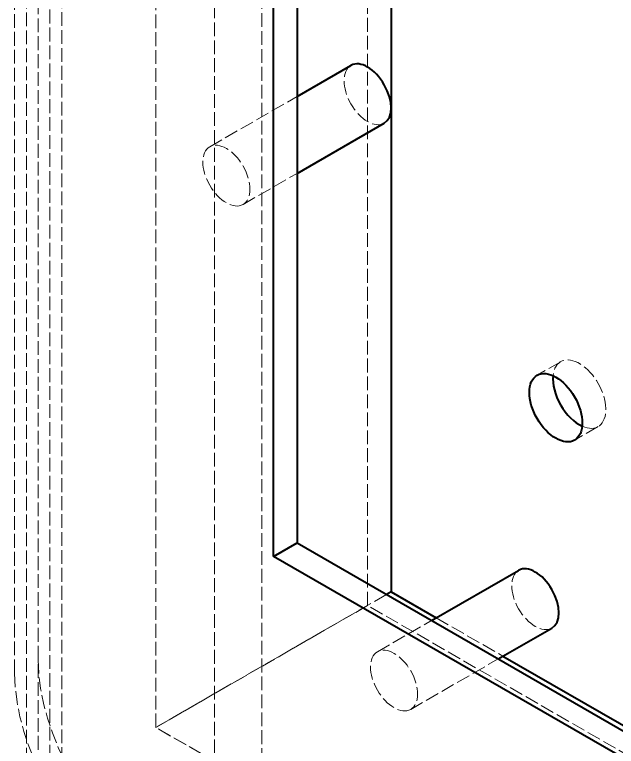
# Model space of a CAD drawing. Header units: millimetres. Extents: x 0 to 2378, y 0 to 1682.
# Drawn here: x 2110.7 to 2125.16, y 1452.59 to 1470.17 of the extents above; entities that cross this region are included whole.
import ezdxf

# ---------------------------------------------------------------- set-up
doc = ezdxf.new("R2010")
doc.units = ezdxf.units.MM
doc.header["$LTSCALE"] = 2
doc.linetypes.add('DASHED', pattern=[0.2067, 0.1654, -0.0413])
doc.layers.add('가려진 것(ISO)', color=2, linetype='DASHED', lineweight=18, true_color=0xffff00)
doc.layers.add('가시적인 것(ISO)', color=3, linetype='Continuous', lineweight=40, true_color=0x00ff00)

msp = doc.modelspace()

# ---------------------------------------------------------------- linework, layer by layer
at = {"layer": '가려진 것(ISO)'}
for p, q in [((2110.9797, 1539.1495), (2110.9797, 1414.5553)), ((2115.5052, 1418.8191), (2115.5052, 1528.3705)), ((2116.6365, 1419.4732), (2116.6365, 1527.7164)), ((2111.5454, 1416.5414), (2111.5454, 1524.7846)), ((2111.8282, 1518.9115), (2111.8282, 1451.5456)), ((2119.1821, 1455.9755), (2119.1821, 1506.6635)), ((2111.2625, 1454.6725), (2111.2625, 1505.3604)), ((2110.6968, 1454.3468), (2110.6968, 1505.0347)), ((2114.091, 1453.0463), (2114.091, 1502.4261)), ((2115.3888, 1466.9964), (2117.4851, 1468.2036)), ((2116.1872, 1465.6099), (2117.4851, 1466.3573)), ((2123.8242, 1461.8331), (2123.2585, 1461.5073)), ((2124.7224, 1460.2733), (2124.1567, 1459.9475)), ((2119.6354, 1456.2391), (2114.091, 1453.0463)), ((2119.1821, 1455.9755), (2114.091, 1453.0437)), ((2191.5899, 1414.2787), (2119.1821, 1455.9755)), ((2119.4193, 1454.8648), (2120.7206, 1455.6142)), ((2120.833, 1455.6789), (2122.4361, 1454.7558)), ((2111.2625, 1451.2174), (2111.2625, 1454.6725)), ((2120.2177, 1453.4783), (2122.3237, 1454.691)), ((2185.3673, 1412.0009), (2114.091, 1453.0463)), ((2114.091, 1453.0437), (2114.091, 1453.0463)), ((2186.4987, 1411.3469), (2114.091, 1453.0437))]:
    msp.add_line(p, q, dxfattribs=at)
for centre, major_axis, start_param, end_param in [((2119.1821, 1468.2577), (0.3992, -0.6933), 3.1415927, 6.2831853), ((2124.2733, 1461.0532), (0.4491, -0.7799), 5.6050687, 10.1028946), ((2123.2126, 1456.1261), (0.3992, -0.6933), 3.1415927, 6.2831853), ((2114.091, 1453.0437), (-1.9961, 3.4663), 0.7873319, 2.3581282), ((2113.5253, 1452.718), (-1.9961, 3.4663), 0.7873319, 2.3581282)]:
    msp.add_ellipse(centre, major_axis=major_axis, ratio=0.5780931, start_param=start_param, end_param=end_param, dxfattribs=at)
for centre in [(2115.788, 1466.3032), (2119.8185, 1454.1716)]:
    msp.add_ellipse(centre, major_axis=(0.3992, -0.6933), ratio=0.5780931, dxfattribs=at)
at = {"layer": '가시적인 것(ISO)'}
for p, q in [((2116.9194, 1457.1517), (2116.9194, 1489.1995)), ((2117.4851, 1488.8738), (2117.4851, 1457.4774)), ((2119.7478, 1487.5707), (2119.7478, 1456.3038)), ((2117.4851, 1468.2036), (2118.7829, 1468.951)), ((2117.4851, 1466.3573), (2119.5813, 1467.5644)), ((2116.9194, 1457.1517), (2117.4851, 1457.4774)), ((2117.4851, 1457.4774), (2164.0127, 1430.684)), ((2164.0127, 1430.0324), (2116.9194, 1457.1517)), ((2120.7206, 1455.6142), (2122.8134, 1456.8194)), ((2119.7478, 1456.3038), (2119.6354, 1456.2391)), ((2119.7478, 1456.3038), (2120.833, 1455.6789)), ((2122.3237, 1454.691), (2123.6119, 1455.4328)), ((2122.4361, 1454.7558), (2134.9751, 1447.535))]:
    msp.add_line(p, q, dxfattribs=at)
for centre, major_axis, start_param, end_param in [((2119.1821, 1468.2577), (-0.3992, 0.6933), 3.1415927, 6.2831853), ((2124.2733, 1461.0532), (0.4491, -0.7799), 3.8197093, 5.6050687), ((2123.2126, 1456.1261), (-0.3992, 0.6933), 3.1415927, 6.2831853)]:
    msp.add_ellipse(centre, major_axis=major_axis, ratio=0.5780931, start_param=start_param, end_param=end_param, dxfattribs=at)
msp.add_ellipse((2123.7076, 1460.7274), major_axis=(0.4491, -0.7799), ratio=0.5780931, dxfattribs=at)

doc.saveas('drawing.dxf')
